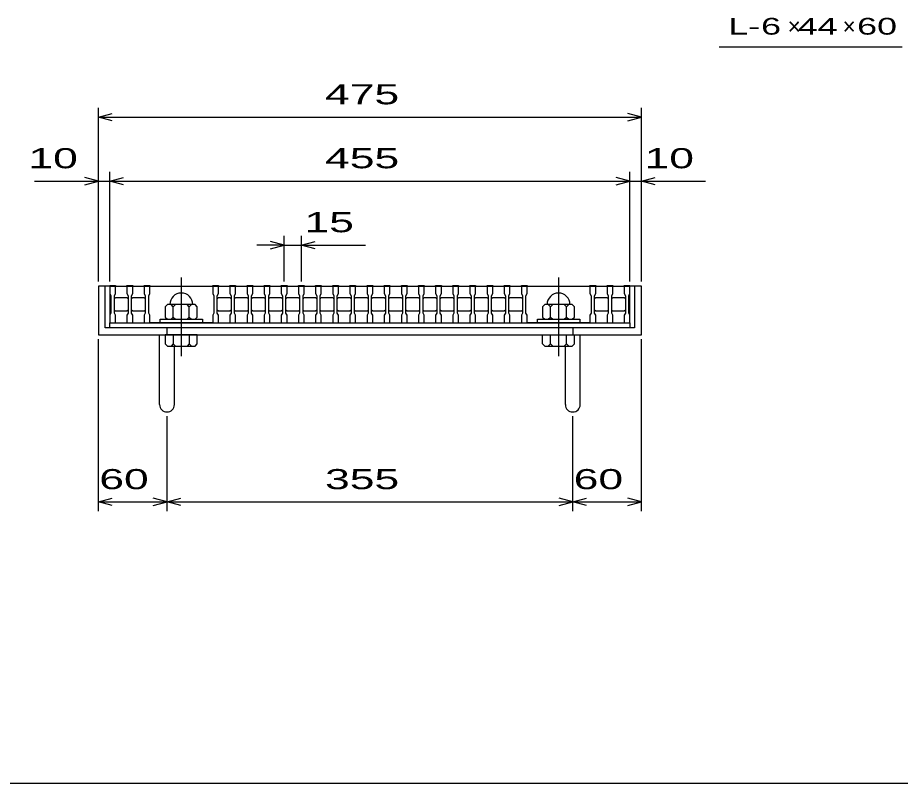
# Model space of a CAD drawing. Units: millimetres, scale not verified. Extents: x -1456 to 1385, y -1026 to 843.
# Drawn here: x -989 to -216, y -917 to -247 of the extents above; entities that cross this region are included whole.
import ezdxf
from ezdxf.enums import TextEntityAlignment as Align

# ---------------------------------------------------------------- set-up
doc = ezdxf.new("R2010")
doc.units = ezdxf.units.MM
doc.header["$LTSCALE"] = 8
doc.linetypes.add('CHAIN', pattern=[18.5, 12, -1.5, 3.5, -1.5])
for name, color, linetype, lineweight in [('0_2', 150, 'Continuous', 25), ('16', 3, 'Continuous', 25), ('19', 6, 'Continuous', 25), ('22', 4, 'Continuous', 25)]:
    doc.layers.add(name, color=color, linetype=linetype, lineweight=lineweight)
doc.styles.add('ベクトル', font='')
doc.styles.get('ベクトル').set_extended_font_data('ベクトル')

msp = doc.modelspace()

# ---------------------------------------------------------------- linework, layer by layer
at = {"layer": '0_2'}
msp.add_line((1384.8, -917.2), (-1383.2, -917.2), dxfattribs=at)
at = {"layer": '16', "linetype": 'CHAIN'}
for p, q in [((-845.5, -474.4), (-845.5, -543.4)), ((-515.5, -474.4), (-515.5, -543.4))]:
    msp.add_line(p, q, dxfattribs=at)
at = {"layer": '16'}
for p, q in [((-908, -482), (-908, -481.3)), ((-908, -481.3), (-903, -481.3)), ((-908, -482), (-908, -488.5)), ((-903, -482), (-908, -482)), ((-908, -482), (-908, -514)), ((-908, -482), (-453, -482)), ((-903, -481.3), (-903, -482)), ((-903, -488.5), (-903, -482)), ((-893, -482), (-893, -481.3)), ((-893, -481.3), (-888, -481.3)), ((-893, -482), (-893, -488.5)), ((-888, -482), (-893, -482)), ((-888, -481.3), (-888, -482)), ((-888, -488.5), (-888, -482)), ((-878, -482), (-878, -481.3)), ((-878, -481.3), (-873, -481.3)), ((-878, -482), (-878, -488.5)), ((-873, -482), (-878, -482)), ((-873, -481.3), (-873, -482)), ((-873, -488.5), (-873, -482)), ((-873, -482), (-818, -482)), ((-818, -482), (-818, -481.3)), ((-818, -481.3), (-813, -481.3)), ((-818, -482), (-818, -488.5)), ((-813, -482), (-818, -482)), ((-813, -481.3), (-813, -482)), ((-813, -488.5), (-813, -482)), ((-803, -482), (-803, -481.3)), ((-803, -481.3), (-798, -481.3)), ((-803, -482), (-803, -488.5)), ((-798, -482), (-803, -482)), ((-798, -481.3), (-798, -482)), ((-798, -488.5), (-798, -482)), ((-788, -482), (-788, -481.3)), ((-788, -481.3), (-783, -481.3)), ((-788, -482), (-788, -488.5)), ((-783, -482), (-788, -482)), ((-783, -481.3), (-783, -482)), ((-783, -488.5), (-783, -482)), ((-773, -482), (-773, -481.3)), ((-773, -481.3), (-768, -481.3)), ((-773, -482), (-773, -488.5)), ((-768, -482), (-773, -482)), ((-768, -481.3), (-768, -482)), ((-768, -488.5), (-768, -482)), ((-758, -482), (-758, -481.3)), ((-758, -481.3), (-753, -481.3)), ((-758, -482), (-758, -488.5)), ((-753, -482), (-758, -482)), ((-753, -481.3), (-753, -482)), ((-753, -488.5), (-753, -482)), ((-743, -482), (-743, -481.3)), ((-743, -481.3), (-738, -481.3)), ((-743, -482), (-743, -488.5)), ((-738, -482), (-743, -482)), ((-738, -481.3), (-738, -482)), ((-738, -488.5), (-738, -482)), ((-728, -482), (-728, -481.3)), ((-728, -481.3), (-723, -481.3)), ((-728, -482), (-728, -488.5)), ((-723, -482), (-728, -482)), ((-723, -481.3), (-723, -482)), ((-723, -488.5), (-723, -482)), ((-713, -482), (-713, -481.3)), ((-713, -481.3), (-708, -481.3)), ((-713, -482), (-713, -488.5)), ((-708, -482), (-713, -482)), ((-708, -481.3), (-708, -482)), ((-708, -488.5), (-708, -482)), ((-698, -482), (-698, -481.3)), ((-698, -481.3), (-693, -481.3)), ((-698, -482), (-698, -488.5)), ((-693, -482), (-698, -482)), ((-693, -481.3), (-693, -482)), ((-693, -488.5), (-693, -482)), ((-683, -482), (-683, -481.3)), ((-683, -481.3), (-678, -481.3)), ((-683, -482), (-683, -488.5)), ((-678, -482), (-683, -482)), ((-678, -481.3), (-678, -482)), ((-678, -488.5), (-678, -482)), ((-668, -482), (-668, -481.3)), ((-668, -481.3), (-663, -481.3)), ((-668, -482), (-668, -488.5)), ((-663, -482), (-668, -482)), ((-663, -481.3), (-663, -482)), ((-663, -488.5), (-663, -482)), ((-653, -482), (-653, -481.3)), ((-653, -481.3), (-648, -481.3)), ((-653, -482), (-653, -488.5)), ((-648, -482), (-653, -482)), ((-648, -481.3), (-648, -482)), ((-648, -488.5), (-648, -482)), ((-638, -482), (-638, -481.3)), ((-638, -481.3), (-633, -481.3)), ((-638, -482), (-638, -488.5)), ((-633, -482), (-638, -482)), ((-633, -481.3), (-633, -482)), ((-633, -488.5), (-633, -482)), ((-623, -482), (-623, -481.3)), ((-623, -481.3), (-618, -481.3)), ((-623, -482), (-623, -488.5)), ((-618, -482), (-623, -482)), ((-618, -481.3), (-618, -482)), ((-618, -488.5), (-618, -482)), ((-608, -482), (-608, -481.3)), ((-608, -481.3), (-603, -481.3)), ((-608, -482), (-608, -488.5)), ((-603, -482), (-608, -482)), ((-603, -481.3), (-603, -482)), ((-603, -488.5), (-603, -482)), ((-593, -482), (-593, -481.3)), ((-593, -481.3), (-588, -481.3)), ((-593, -482), (-593, -488.5)), ((-588, -482), (-593, -482)), ((-588, -481.3), (-588, -482)), ((-588, -488.5), (-588, -482)), ((-578, -482), (-578, -481.3)), ((-578, -481.3), (-573, -481.3)), ((-578, -482), (-578, -488.5)), ((-573, -482), (-578, -482)), ((-573, -481.3), (-573, -482)), ((-573, -488.5), (-573, -482)), ((-563, -482), (-563, -481.3)), ((-563, -481.3), (-558, -481.3)), ((-563, -482), (-563, -488.5)), ((-558, -482), (-563, -482)), ((-558, -481.3), (-558, -482)), ((-558, -488.5), (-558, -482)), ((-548, -482), (-548, -481.3)), ((-548, -481.3), (-543, -481.3)), ((-548, -482), (-548, -488.5)), ((-543, -482), (-548, -482)), ((-543, -481.3), (-543, -482)), ((-543, -488.5), (-543, -482)), ((-543, -482), (-488, -482)), ((-488, -482), (-488, -481.3)), ((-488, -481.3), (-483, -481.3)), ((-488, -482), (-488, -488.5)), ((-483, -482), (-488, -482)), ((-483, -481.3), (-483, -482)), ((-483, -488.5), (-483, -482)), ((-473, -482), (-473, -481.3)), ((-473, -481.3), (-468, -481.3)), ((-473, -482), (-473, -488.5)), ((-468, -482), (-473, -482)), ((-468, -481.3), (-468, -482)), ((-468, -488.5), (-468, -482)), ((-458, -482), (-458, -481.3)), ((-458, -481.3), (-453, -481.3)), ((-458, -482), (-458, -488.5)), ((-453, -482), (-458, -482)), ((-453, -481.3), (-453, -482)), ((-453, -488.5), (-453, -482)), ((-453, -514), (-453, -482)), ((-908, -488.5), (-907, -490.5)), ((-907, -490.5), (-907, -505.5)), ((-904, -490.5), (-903, -488.5)), ((-904, -505.5), (-904, -490.5)), ((-904, -493), (-903, -492)), ((-903, -492), (-893, -492)), ((-893, -488.5), (-892, -490.5)), ((-893, -492), (-892, -493)), ((-892, -490.5), (-892, -505.5)), ((-889, -490.5), (-888, -488.5)), ((-889, -505.5), (-889, -490.5)), ((-889, -493), (-888, -492)), ((-888, -492), (-878, -492)), ((-878, -488.5), (-877, -490.5)), ((-878, -492), (-877, -493)), ((-877, -490.5), (-877, -505.5)), ((-874, -490.5), (-873, -488.5)), ((-874, -505.5), (-874, -490.5)), ((-818, -488.5), (-817, -490.5)), ((-817, -490.5), (-817, -505.5)), ((-814, -490.5), (-813, -488.5)), ((-814, -505.5), (-814, -490.5)), ((-814, -493), (-813, -492)), ((-813, -492), (-803, -492)), ((-803, -488.5), (-802, -490.5)), ((-803, -492), (-802, -493)), ((-802, -490.5), (-802, -505.5)), ((-799, -490.5), (-798, -488.5)), ((-799, -505.5), (-799, -490.5)), ((-799, -493), (-798, -492)), ((-798, -492), (-788, -492)), ((-788, -488.5), (-787, -490.5)), ((-788, -492), (-787, -493)), ((-787, -490.5), (-787, -505.5)), ((-784, -490.5), (-783, -488.5)), ((-784, -505.5), (-784, -490.5)), ((-784, -493), (-783, -492)), ((-783, -492), (-773, -492)), ((-773, -488.5), (-772, -490.5)), ((-773, -492), (-772, -493)), ((-772, -490.5), (-772, -505.5)), ((-769, -490.5), (-768, -488.5)), ((-769, -505.5), (-769, -490.5)), ((-769, -493), (-768, -492)), ((-768, -492), (-758, -492)), ((-758, -488.5), (-757, -490.5)), ((-758, -492), (-757, -493)), ((-757, -490.5), (-757, -505.5)), ((-754, -490.5), (-753, -488.5)), ((-754, -505.5), (-754, -490.5)), ((-754, -493), (-753, -492)), ((-753, -492), (-743, -492)), ((-743, -488.5), (-742, -490.5)), ((-743, -492), (-742, -493)), ((-742, -490.5), (-742, -505.5)), ((-739, -490.5), (-738, -488.5)), ((-739, -505.5), (-739, -490.5)), ((-739, -493), (-738, -492)), ((-738, -492), (-728, -492)), ((-728, -488.5), (-727, -490.5)), ((-728, -492), (-727, -493)), ((-727, -490.5), (-727, -505.5)), ((-724, -490.5), (-723, -488.5)), ((-724, -505.5), (-724, -490.5)), ((-724, -493), (-723, -492)), ((-723, -492), (-713, -492)), ((-713, -488.5), (-712, -490.5)), ((-713, -492), (-712, -493)), ((-712, -490.5), (-712, -505.5)), ((-709, -490.5), (-708, -488.5)), ((-709, -505.5), (-709, -490.5)), ((-709, -493), (-708, -492)), ((-708, -492), (-698, -492)), ((-698, -488.5), (-697, -490.5)), ((-698, -492), (-697, -493)), ((-697, -490.5), (-697, -505.5)), ((-694, -490.5), (-693, -488.5)), ((-694, -505.5), (-694, -490.5)), ((-694, -493), (-693, -492)), ((-693, -492), (-683, -492)), ((-683, -488.5), (-682, -490.5)), ((-683, -492), (-682, -493)), ((-682, -490.5), (-682, -505.5)), ((-679, -490.5), (-678, -488.5)), ((-679, -505.5), (-679, -490.5)), ((-679, -493), (-678, -492)), ((-678, -492), (-668, -492)), ((-668, -488.5), (-667, -490.5)), ((-668, -492), (-667, -493)), ((-667, -490.5), (-667, -505.5)), ((-664, -490.5), (-663, -488.5)), ((-664, -505.5), (-664, -490.5)), ((-664, -493), (-663, -492)), ((-663, -492), (-653, -492)), ((-653, -488.5), (-652, -490.5)), ((-653, -492), (-652, -493)), ((-652, -490.5), (-652, -505.5)), ((-649, -490.5), (-648, -488.5)), ((-649, -505.5), (-649, -490.5)), ((-649, -493), (-648, -492)), ((-648, -492), (-638, -492)), ((-638, -488.5), (-637, -490.5)), ((-638, -492), (-637, -493)), ((-637, -490.5), (-637, -505.5)), ((-634, -490.5), (-633, -488.5)), ((-634, -505.5), (-634, -490.5)), ((-634, -493), (-633, -492)), ((-633, -492), (-623, -492)), ((-623, -488.5), (-622, -490.5)), ((-623, -492), (-622, -493)), ((-622, -490.5), (-622, -505.5)), ((-619, -490.5), (-618, -488.5)), ((-619, -505.5), (-619, -490.5)), ((-619, -493), (-618, -492)), ((-618, -492), (-608, -492)), ((-608, -488.5), (-607, -490.5)), ((-608, -492), (-607, -493)), ((-607, -490.5), (-607, -505.5)), ((-604, -490.5), (-603, -488.5)), ((-604, -505.5), (-604, -490.5)), ((-604, -493), (-603, -492)), ((-603, -492), (-593, -492)), ((-593, -488.5), (-592, -490.5)), ((-593, -492), (-592, -493)), ((-592, -490.5), (-592, -505.5)), ((-589, -490.5), (-588, -488.5)), ((-589, -505.5), (-589, -490.5)), ((-589, -493), (-588, -492)), ((-588, -492), (-578, -492)), ((-578, -488.5), (-577, -490.5)), ((-578, -492), (-577, -493)), ((-577, -490.5), (-577, -505.5)), ((-574, -490.5), (-573, -488.5)), ((-574, -505.5), (-574, -490.5)), ((-574, -493), (-573, -492)), ((-573, -492), (-563, -492)), ((-563, -488.5), (-562, -490.5)), ((-563, -492), (-562, -493)), ((-562, -490.5), (-562, -505.5)), ((-559, -490.5), (-558, -488.5)), ((-559, -505.5), (-559, -490.5)), ((-559, -493), (-558, -492)), ((-558, -492), (-548, -492)), ((-548, -488.5), (-547, -490.5)), ((-548, -492), (-547, -493)), ((-547, -490.5), (-547, -505.5)), ((-544, -490.5), (-543, -488.5)), ((-544, -505.5), (-544, -490.5)), ((-488, -488.5), (-487, -490.5)), ((-487, -490.5), (-487, -505.5)), ((-484, -490.5), (-483, -488.5)), ((-484, -505.5), (-484, -490.5)), ((-484, -493), (-483, -492)), ((-483, -492), (-473, -492)), ((-473, -488.5), (-472, -490.5)), ((-473, -492), (-472, -493)), ((-472, -490.5), (-472, -505.5)), ((-469, -490.5), (-468, -488.5)), ((-469, -505.5), (-469, -490.5)), ((-469, -493), (-468, -492)), ((-468, -492), (-458, -492)), ((-458, -488.5), (-457, -490.5)), ((-458, -492), (-457, -493)), ((-457, -490.5), (-457, -505.5)), ((-454, -490.5), (-453, -488.5)), ((-454, -505.5), (-454, -490.5)), ((-857.5, -498), (-859.5, -500)), ((-859.5, -500), (-859.5, -509)), ((-833.5, -498), (-857.5, -498)), ((-852.5, -500), (-854.5, -498)), ((-850.5, -498), (-852.5, -500)), ((-852.5, -509), (-852.5, -500)), ((-838.5, -500), (-840.5, -498)), ((-836.5, -498), (-838.5, -500)), ((-838.5, -509), (-838.5, -500)), ((-831.5, -500), (-833.5, -498)), ((-831.5, -509), (-831.5, -500)), ((-527.5, -498), (-529.5, -500)), ((-529.5, -500), (-529.5, -509)), ((-503.5, -498), (-527.5, -498)), ((-522.5, -500), (-524.5, -498)), ((-520.5, -498), (-522.5, -500)), ((-522.5, -509), (-522.5, -500)), ((-508.5, -500), (-510.5, -498)), ((-506.5, -498), (-508.5, -500)), ((-508.5, -509), (-508.5, -500)), ((-501.5, -500), (-503.5, -498)), ((-501.5, -509), (-501.5, -500)), ((-907, -505.5), (-908, -507.5)), ((-908, -507.5), (-908, -514)), ((-903, -504), (-904, -503)), ((-903, -507.5), (-904, -505.5)), ((-893, -504), (-903, -504)), ((-903, -514), (-903, -507.5)), ((-892, -503), (-893, -504)), ((-892, -505.5), (-893, -507.5)), ((-893, -507.5), (-893, -514)), ((-888, -504), (-889, -503)), ((-888, -507.5), (-889, -505.5)), ((-878, -504), (-888, -504)), ((-888, -514), (-888, -507.5)), ((-877, -503), (-878, -504)), ((-877, -505.5), (-878, -507.5)), ((-878, -507.5), (-878, -514)), ((-873, -507.5), (-874, -505.5)), ((-873, -514), (-873, -507.5)), ((-859.5, -509), (-857.5, -511)), ((-854.5, -511), (-852.5, -509)), ((-852.5, -509), (-850.5, -511)), ((-840.5, -511), (-838.5, -509)), ((-838.5, -509), (-836.5, -511)), ((-833.5, -511), (-831.5, -509)), ((-817, -505.5), (-818, -507.5)), ((-818, -507.5), (-818, -514)), ((-813, -504), (-814, -503)), ((-813, -507.5), (-814, -505.5)), ((-803, -504), (-813, -504)), ((-813, -514), (-813, -507.5)), ((-802, -503), (-803, -504)), ((-802, -505.5), (-803, -507.5)), ((-803, -507.5), (-803, -514)), ((-798, -504), (-799, -503)), ((-798, -507.5), (-799, -505.5)), ((-788, -504), (-798, -504)), ((-798, -514), (-798, -507.5)), ((-787, -503), (-788, -504)), ((-787, -505.5), (-788, -507.5)), ((-788, -507.5), (-788, -514)), ((-783, -504), (-784, -503)), ((-783, -507.5), (-784, -505.5)), ((-773, -504), (-783, -504)), ((-783, -514), (-783, -507.5)), ((-772, -503), (-773, -504)), ((-772, -505.5), (-773, -507.5)), ((-773, -507.5), (-773, -514)), ((-768, -504), (-769, -503)), ((-768, -507.5), (-769, -505.5)), ((-758, -504), (-768, -504)), ((-768, -514), (-768, -507.5)), ((-757, -503), (-758, -504)), ((-757, -505.5), (-758, -507.5)), ((-758, -507.5), (-758, -514)), ((-753, -504), (-754, -503)), ((-753, -507.5), (-754, -505.5)), ((-743, -504), (-753, -504)), ((-753, -514), (-753, -507.5)), ((-742, -503), (-743, -504)), ((-742, -505.5), (-743, -507.5)), ((-743, -507.5), (-743, -514)), ((-738, -504), (-739, -503)), ((-738, -507.5), (-739, -505.5)), ((-728, -504), (-738, -504)), ((-738, -514), (-738, -507.5)), ((-727, -503), (-728, -504)), ((-727, -505.5), (-728, -507.5)), ((-728, -507.5), (-728, -514)), ((-723, -504), (-724, -503)), ((-723, -507.5), (-724, -505.5)), ((-713, -504), (-723, -504)), ((-723, -514), (-723, -507.5)), ((-712, -503), (-713, -504)), ((-712, -505.5), (-713, -507.5)), ((-713, -507.5), (-713, -514)), ((-708, -504), (-709, -503)), ((-708, -507.5), (-709, -505.5)), ((-698, -504), (-708, -504)), ((-708, -514), (-708, -507.5)), ((-697, -503), (-698, -504)), ((-697, -505.5), (-698, -507.5)), ((-698, -507.5), (-698, -514)), ((-693, -504), (-694, -503)), ((-693, -507.5), (-694, -505.5)), ((-683, -504), (-693, -504)), ((-693, -514), (-693, -507.5)), ((-682, -503), (-683, -504)), ((-682, -505.5), (-683, -507.5)), ((-683, -507.5), (-683, -514)), ((-678, -504), (-679, -503)), ((-678, -507.5), (-679, -505.5)), ((-668, -504), (-678, -504)), ((-678, -514), (-678, -507.5)), ((-667, -503), (-668, -504)), ((-667, -505.5), (-668, -507.5)), ((-668, -507.5), (-668, -514)), ((-663, -504), (-664, -503)), ((-663, -507.5), (-664, -505.5)), ((-653, -504), (-663, -504)), ((-663, -514), (-663, -507.5)), ((-652, -503), (-653, -504)), ((-652, -505.5), (-653, -507.5)), ((-653, -507.5), (-653, -514)), ((-648, -504), (-649, -503)), ((-648, -507.5), (-649, -505.5)), ((-638, -504), (-648, -504)), ((-648, -514), (-648, -507.5)), ((-637, -503), (-638, -504)), ((-637, -505.5), (-638, -507.5)), ((-638, -507.5), (-638, -514)), ((-633, -504), (-634, -503)), ((-633, -507.5), (-634, -505.5)), ((-623, -504), (-633, -504)), ((-633, -514), (-633, -507.5)), ((-622, -503), (-623, -504)), ((-622, -505.5), (-623, -507.5)), ((-623, -507.5), (-623, -514)), ((-618, -504), (-619, -503)), ((-618, -507.5), (-619, -505.5)), ((-608, -504), (-618, -504)), ((-618, -514), (-618, -507.5)), ((-607, -503), (-608, -504)), ((-607, -505.5), (-608, -507.5)), ((-608, -507.5), (-608, -514)), ((-603, -504), (-604, -503)), ((-603, -507.5), (-604, -505.5)), ((-593, -504), (-603, -504)), ((-603, -514), (-603, -507.5)), ((-592, -503), (-593, -504)), ((-592, -505.5), (-593, -507.5)), ((-593, -507.5), (-593, -514)), ((-588, -504), (-589, -503)), ((-588, -507.5), (-589, -505.5)), ((-578, -504), (-588, -504)), ((-588, -514), (-588, -507.5)), ((-577, -503), (-578, -504)), ((-577, -505.5), (-578, -507.5)), ((-578, -507.5), (-578, -514)), ((-573, -504), (-574, -503)), ((-573, -507.5), (-574, -505.5)), ((-563, -504), (-573, -504)), ((-573, -514), (-573, -507.5)), ((-562, -503), (-563, -504)), ((-562, -505.5), (-563, -507.5)), ((-563, -507.5), (-563, -514)), ((-558, -504), (-559, -503)), ((-558, -507.5), (-559, -505.5)), ((-548, -504), (-558, -504)), ((-558, -514), (-558, -507.5)), ((-547, -503), (-548, -504)), ((-547, -505.5), (-548, -507.5)), ((-548, -507.5), (-548, -514)), ((-543, -507.5), (-544, -505.5)), ((-543, -514), (-543, -507.5)), ((-529.5, -509), (-527.5, -511)), ((-524.5, -511), (-522.5, -509)), ((-522.5, -509), (-520.5, -511)), ((-510.5, -511), (-508.5, -509)), ((-508.5, -509), (-506.5, -511)), ((-503.5, -511), (-501.5, -509)), ((-487, -505.5), (-488, -507.5)), ((-488, -507.5), (-488, -514)), ((-483, -504), (-484, -503)), ((-483, -507.5), (-484, -505.5)), ((-473, -504), (-483, -504)), ((-483, -514), (-483, -507.5)), ((-472, -503), (-473, -504)), ((-472, -505.5), (-473, -507.5)), ((-473, -507.5), (-473, -514)), ((-468, -504), (-469, -503)), ((-468, -507.5), (-469, -505.5)), ((-458, -504), (-468, -504)), ((-468, -514), (-468, -507.5)), ((-457, -503), (-458, -504)), ((-457, -505.5), (-458, -507.5)), ((-458, -507.5), (-458, -514)), ((-453, -507.5), (-454, -505.5)), ((-453, -514), (-453, -507.5)), ((-908, -514), (-903, -514)), ((-908, -514), (-453, -514)), ((-908, -514), (-453, -514)), ((-908, -518.5), (-908, -514)), ((-893, -514), (-888, -514)), ((-878, -514), (-873, -514)), ((-818, -514), (-873, -514)), ((-864, -514), (-864, -511)), ((-864, -511), (-827, -511)), ((-827, -514), (-864, -514)), ((-827, -511), (-827, -514)), ((-818, -514), (-813, -514)), ((-803, -514), (-798, -514)), ((-788, -514), (-783, -514)), ((-773, -514), (-768, -514)), ((-758, -514), (-753, -514)), ((-743, -514), (-738, -514)), ((-728, -514), (-723, -514)), ((-713, -514), (-708, -514)), ((-698, -514), (-693, -514)), ((-683, -514), (-678, -514)), ((-668, -514), (-663, -514)), ((-653, -514), (-648, -514)), ((-638, -514), (-633, -514)), ((-623, -514), (-618, -514)), ((-608, -514), (-603, -514)), ((-593, -514), (-588, -514)), ((-578, -514), (-573, -514)), ((-563, -514), (-558, -514)), ((-548, -514), (-543, -514)), ((-488, -514), (-543, -514)), ((-534, -514), (-534, -511)), ((-534, -511), (-497, -511)), ((-497, -514), (-534, -514)), ((-497, -511), (-497, -514)), ((-488, -514), (-483, -514)), ((-473, -514), (-468, -514)), ((-458, -514), (-453, -514)), ((-453, -514), (-453, -518.5)), ((-453, -518.5), (-908, -518.5))]:
    msp.add_line(p, q, dxfattribs=at)
for centre in [(-845.5, -498), (-515.5, -498)]:
    msp.add_arc(centre, 10, 0, 180, dxfattribs=at)
at = {"layer": '19'}
for p, q in [((-908, -482), (-918, -482)), ((-918, -482), (-918, -524.5)), ((-912, -518.5), (-912, -482)), ((-443, -482), (-453, -482)), ((-449, -482), (-449, -518.5)), ((-443, -524.5), (-443, -482)), ((-918, -524.5), (-443, -524.5)), ((-449, -518.5), (-912, -518.5)), ((-864.5, -585.61), (-864.5, -524.5)), ((-859.5, -524.5), (-859.5, -532.5)), ((-831.5, -524.5), (-859.5, -524.5)), ((-858, -524.5), (-858, -518.5)), ((-852.5, -524.5), (-852.5, -532.5)), ((-838.5, -524.5), (-838.5, -532.5)), ((-831.5, -532.5), (-831.5, -524.5)), ((-529.5, -532.5), (-529.5, -524.5)), ((-529.5, -524.5), (-501.5, -524.5)), ((-522.5, -532.5), (-522.5, -524.5)), ((-508.5, -532.5), (-508.5, -524.5)), ((-503, -518.5), (-503, -524.5)), ((-501.5, -532.5), (-501.5, -524.5)), ((-496.5, -585.61), (-496.5, -524.5)), ((-859.5, -532.5), (-857.5, -534.5)), ((-852.5, -532.5), (-854.5, -534.5)), ((-850.5, -534.5), (-852.5, -532.5)), ((-838.5, -532.5), (-840.5, -534.5)), ((-836.5, -534.5), (-838.5, -532.5)), ((-833.5, -534.5), (-831.5, -532.5)), ((-527.5, -534.5), (-529.5, -532.5)), ((-524.5, -534.5), (-522.5, -532.5)), ((-520.5, -534.5), (-522.5, -532.5)), ((-510.5, -534.5), (-508.5, -532.5)), ((-506.5, -534.5), (-508.5, -532.5)), ((-501.5, -532.5), (-503.5, -534.5)), ((-857.5, -534.5), (-833.5, -534.5)), ((-851.5, -585.61), (-851.5, -534.5)), ((-527.5, -534.5), (-503.5, -534.5)), ((-509.5, -585.61), (-509.5, -534.5))]:
    msp.add_line(p, q, dxfattribs=at)
for centre in [(-858, -585.61), (-503, -585.61)]:
    msp.add_arc(centre, 6.5, 180, 0, dxfattribs=at)
at = {"layer": '22'}
for p, q in [((-375, -272.5), (-215, -272.5)), ((-918, -478), (-918, -326)), ((-918, -334), (-906, -330.8)), ((-443, -334), (-455, -330.8)), ((-443, -478), (-443, -326)), ((-906, -337.2), (-918, -334)), ((-918, -334), (-443, -334)), ((-455, -337.2), (-443, -334)), ((-918, -478), (-918, -382)), ((-908, -478), (-908, -382)), ((-453, -478), (-453, -382)), ((-443, -478), (-443, -382)), ((-974, -390), (-918, -390)), ((-918, -390), (-930, -386.8)), ((-930, -393.2), (-918, -390)), ((-918, -390), (-908, -390)), ((-908, -390), (-896, -386.8)), ((-896, -393.2), (-908, -390)), ((-908, -390), (-453, -390)), ((-453, -390), (-465, -386.8)), ((-465, -393.2), (-453, -390)), ((-453, -390), (-443, -390)), ((-443, -390), (-431, -386.8)), ((-431, -393.2), (-443, -390)), ((-443, -390), (-387, -390)), ((-755.5, -478), (-755.5, -438)), ((-740.5, -438), (-740.5, -478)), ((-755.5, -446), (-779.5, -446)), ((-755.5, -446), (-767.5, -442.8)), ((-767.5, -449.2), (-755.5, -446)), ((-755.5, -446), (-740.5, -446)), ((-740.5, -446), (-728.5, -442.8)), ((-728.5, -449.2), (-740.5, -446)), ((-740.5, -446), (-684.5, -446)), ((-918, -678.9), (-918, -528.5)), ((-443, -678.9), (-443, -528.5)), ((-858, -678.9), (-858, -595.7)), ((-503, -678.9), (-503, -595.7)), ((-918, -670.9), (-906, -667.7)), ((-906, -674.1), (-918, -670.9)), ((-918, -670.9), (-858, -670.9)), ((-858, -670.9), (-870, -667.7)), ((-870, -674.1), (-858, -670.9)), ((-858, -670.9), (-846, -667.7)), ((-846, -674.1), (-858, -670.9)), ((-858, -670.9), (-503, -670.9)), ((-503, -670.9), (-515, -667.7)), ((-515, -674.1), (-503, -670.9)), ((-503, -670.9), (-491, -667.7)), ((-491, -674.1), (-503, -670.9)), ((-503, -670.9), (-443, -670.9)), ((-443, -670.9), (-455, -667.7)), ((-455, -674.1), (-443, -670.9))]:
    msp.add_line(p, q, dxfattribs=at)

# ---------------------------------------------------------------- texts
at = {"layer": '22', "color": 2, "style": 'ベクトル'}
for s, height, width, p in [(' 6 ', 14.66, 1.6, (-347, -254.5)), (' 60 ', 14.66, 1.6, (-263, -254.5)), ('L-', 14.66, 1.6, (-367, -254.5)), (' 44 ', 14.66, 1.6, (-315, -254.5)), (' 475 ', 17.6, 1.65, (-730.5, -314)), (' 10 ', 17.6, 1.65, (-990, -370)), (' 455 ', 17.6, 1.65, (-730.5, -370)), (' 10 ', 17.6, 1.65, (-451, -370)), (' 15 ', 17.6, 1.65, (-748.5, -426)), (' 60 ', 17.6, 1.65, (-928, -650.9)), (' 355 ', 17.6, 1.65, (-730.5, -650.9)), (' 60 ', 17.6, 1.65, (-513, -650.9))]:
    msp.add_text(s, height=height, dxfattribs=dict(at, width=width)).set_placement(p, align=Align.MIDDLE_LEFT)
for p in [(-315, -254.5), (-267, -254.5)]:
    msp.add_text('×', height=14.66, dxfattribs=at).set_placement(p, align=Align.MIDDLE_LEFT)

doc.saveas('drawing.dxf')
